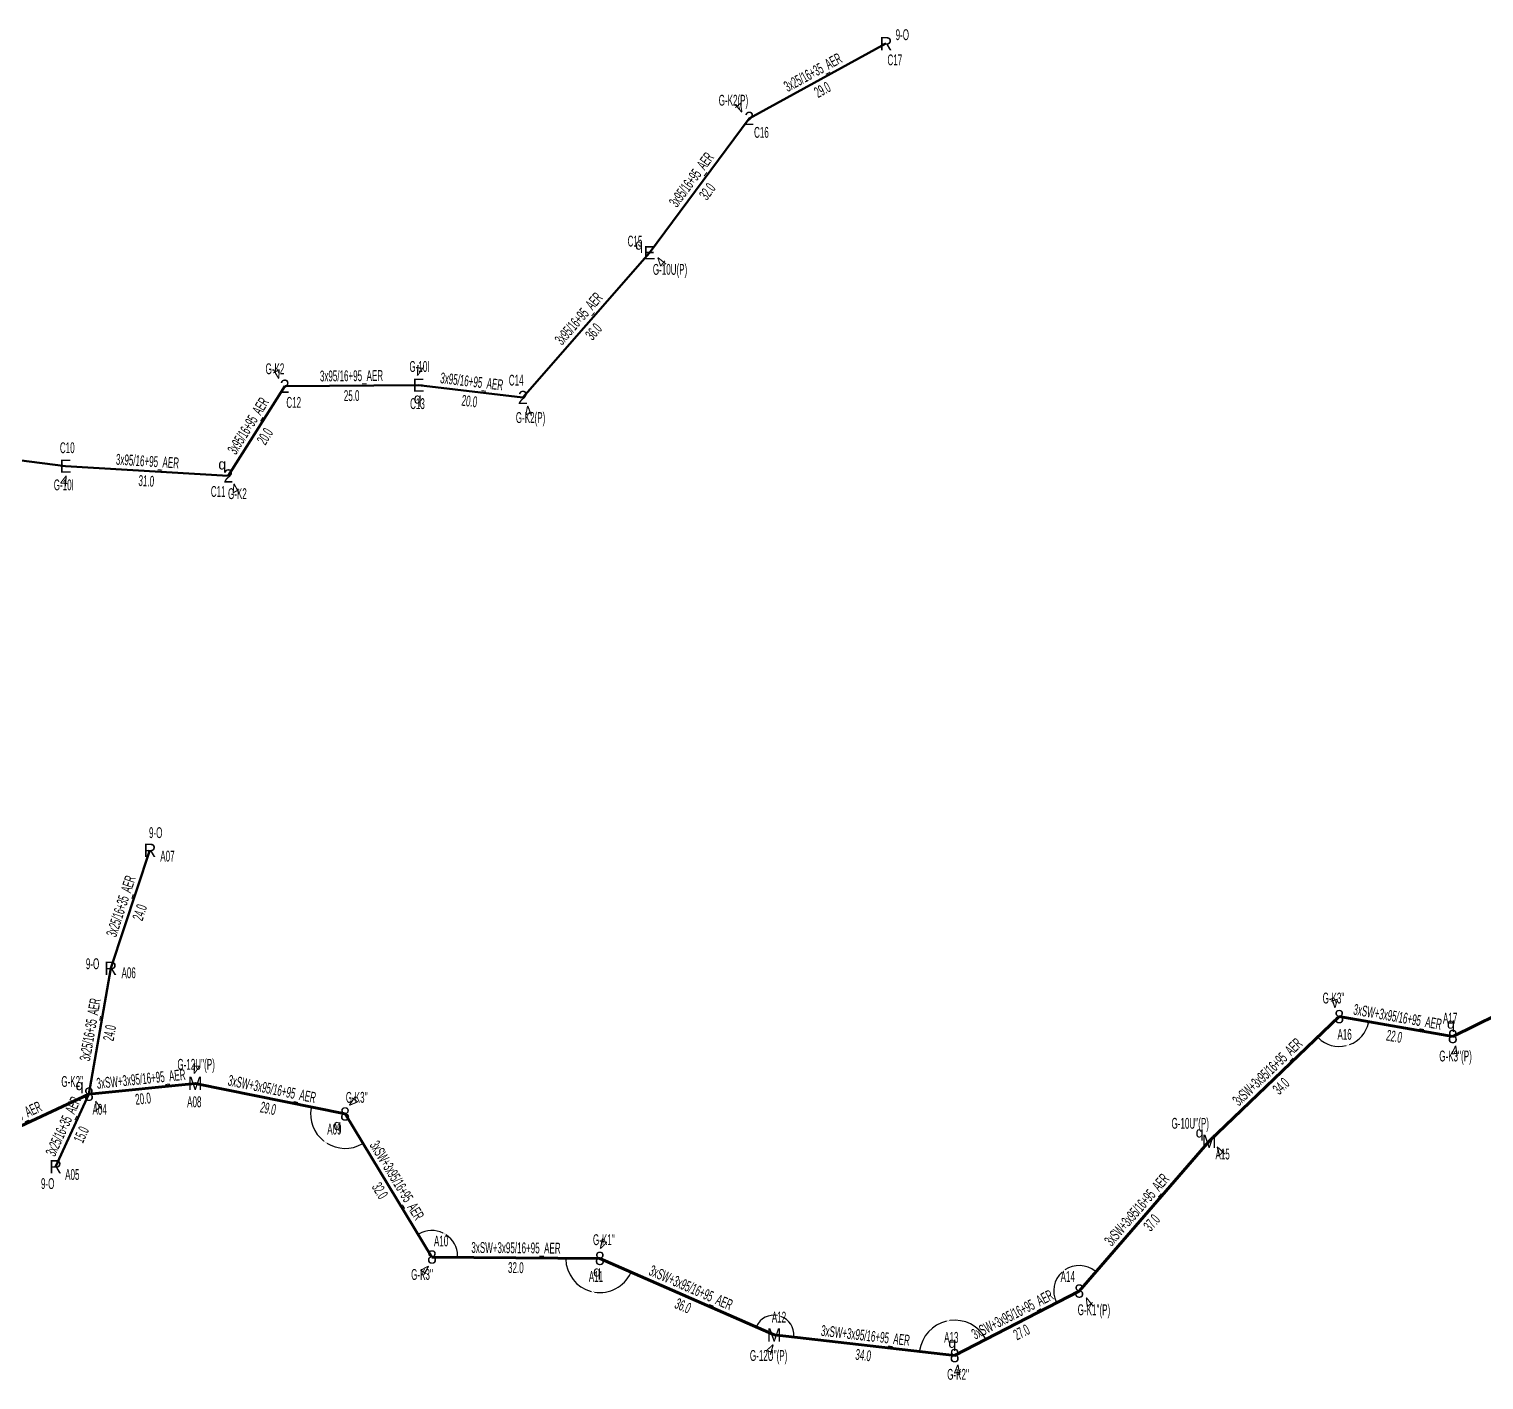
# Model space of a CAD drawing. Header units: millimetres. Extents: x 548672 to 552904, y 4175615 to 4179682.
# Drawn here: x 550408.4 to 550683.4, y 4176309 to 4176564.3 of the extents above; entities that cross this region are included whole.
import ezdxf
from ezdxf.enums import TextEntityAlignment as Align

# ---------------------------------------------------------------- set-up
doc = ezdxf.new("R2010")
doc.units = ezdxf.units.MM
for name, color, linetype, lineweight in [('ACI', 30, 'Continuous', 25), ('DIREK_AG_MEVCUT', 120, 'Continuous', 25), ('DIREK_AG_YENI', 108, 'Continuous', 25), ('DIREK_OG_YENI', 10, 'Continuous', 25), ('HAT_AG_HAVAI_YENI', 3, 'Continuous', 50), ('HAT_OG_HAVAI_YENI', 1, 'Continuous', 70)]:
    doc.layers.add(name, color=color, linetype=linetype, lineweight=lineweight)
doc.styles.add('Direk', font='B_CAD')
doc.styles.get("Standard").update_dxf_attribs({"font": 'Arial'})
doc.dimstyles.new('ISO-25', dxfattribs={"dimtxt": 0.18, "dimasz": 0.18, "dimexe": 0.18, "dimexo": 0.0625, "dimgap": 0.09, "dimtad": 0, "dimtih": 1, "dimtoh": 1, "dimdec": 4, "dimzin": 0, "dimdsep": 46, "dimtxsty": 'Standard', "dimcen": 0.09, "dimadec": 0, "dimazin": 0, "dimtfac": 1, "dimtdec": 4, "dimtofl": 0, "dimtmove": 0, "dimatfit": 3, "dimfxl": 1, "dimtolj": 1, "dimtzin": 0, "dimarcsym": 0})

# ---------------------------------------------------------------- blocks, each defined once
blk = doc.blocks.new('*D605')
at = {"layer": 'ACI', "color": 0, "lineweight": -2, "transparency": 16777216}
for start, end in [(290.271111, 348.250124), (225.628039, 283.607052)]:
    blk.add_arc((550656.035, 4176377.63), 5.637958, start, end, dxfattribs=at)
at = {"layer": 'ACI', "color": 0, "transparency": 16777216}
for points in [[(550661.584285, 4176376.476249), (550661.525355, 4176376.487528), (550661.588657, 4176376.658679)], [(550652.113618, 4176373.62101), (550652.07098, 4176373.578796), (550651.965658, 4176373.727817)]]:
    blk.add_solid(points, dxfattribs=at)
at = {"layer": 'Defpoints', "color": 0, "transparency": 16777216}
for p in [(550656.035, 4176377.63), (550656.035, 4176377.63), (550677.499, 4176373.876), (550655.631144, 4176372.006525), (550631.458488, 4176354.063035)]:
    blk.add_point(p, dxfattribs=at)
at = {"layer": 'ACI', "color": 0, "transparency": 16777216, "insert": (550657.677646, 4176372.236644), "char_height": 0.18, "attachment_point": 5, "rotation": 16.93908128}
blk.add_mtext('\\A1;126%%d', dxfattribs=at)
blk = doc.blocks.new('*D606')
at = {"layer": 'ACI', "color": 0, "lineweight": -2, "transparency": 16777216}
for start, end in [(103.241229, 171.948502), (28.913116, 97.620389)]:
    blk.add_arc((550583.345, 4176313.558), 6.683267, start, end, dxfattribs=at)
at = {"layer": 'ACI', "color": 0, "transparency": 16777216}
for points in [[(550589.16877, 4176316.775095), (550589.221677, 4176316.803394), (550589.280121, 4176316.630523)], [(550576.697855, 4176314.497881), (550576.757371, 4176314.490278), (550576.704804, 4176314.31553)]]:
    blk.add_solid(points, dxfattribs=at)
at = {"layer": 'Defpoints', "color": 0, "transparency": 16777216}
for p in [(550606.896, 4176325.75), (550579.53226, 4176319.046995), (550549.22667, 4176317.450304), (550583.345, 4176313.558), (550583.345, 4176313.558)]:
    blk.add_point(p, dxfattribs=at)
at = {"layer": 'ACI', "color": 0, "transparency": 16777216, "insert": (550582.135008, 4176320.130821), "char_height": 0.18, "attachment_point": 5, "rotation": 190.43080909}
blk.add_mtext('\\A1;146%%d', dxfattribs=at)
blk = doc.blocks.new('*D607')
at = {"layer": 'ACI', "color": 0, "lineweight": -2, "transparency": 16777216}
for start, end in [(170.031371, 231.9764), (237.749539, 299.694568)]:
    blk.add_arc((550468.116, 4176359.229), 6.5071, start, end, dxfattribs=at)
at = {"layer": 'ACI', "color": 0, "transparency": 16777216}
for points in [[(550461.736612, 4176360.349836), (550461.677667, 4176360.361039), (550461.740748, 4176360.532272)], [(550471.354684, 4176353.55057), (550471.324243, 4176353.602274), (550471.494577, 4176353.667744)]]:
    blk.add_solid(points, dxfattribs=at)
at = {"layer": 'Defpoints', "color": 0, "transparency": 16777216}
for p in [(550439.788, 4176365.02), (550468.116, 4176359.229), (550468.116, 4176359.229), (550462.641685, 4176355.711298), (550484.547, 4176332.183)]:
    blk.add_point(p, dxfattribs=at)
at = {"layer": 'ACI', "color": 0, "transparency": 16777216, "insert": (550464.370943, 4176353.907637), "char_height": 0.18, "attachment_point": 5, "rotation": 324.86296944}
blk.add_mtext('\\A1;133%%d', dxfattribs=at)
blk = doc.blocks.new('*D617')
at = {"layer": 'Defpoints', "color": 0, "transparency": 16777216}
for p in [(550631.458488, 4176354.063035), (550605.906907, 4176330.472946), (550606.896, 4176325.75), (550606.896, 4176325.75), (550583.345274, 4176313.558241)]:
    blk.add_point(p, dxfattribs=at)
at = {"layer": 'DIREK_OG_YENI', "color": 0, "lineweight": -2, "transparency": 16777216}
for start, end in [(51.194692, 124.319595), (132.107427, 205.232331)]:
    blk.add_arc((550606.896, 4176325.75), 4.825403, start, end, dxfattribs=at)
at = {"layer": 'DIREK_OG_YENI', "color": 0, "transparency": 16777216}
for points in [[(550609.900732, 4176329.487316), (550609.939198, 4176329.533364), (550610.058107, 4176329.394942)], [(550602.50411, 4176323.679687), (550602.557899, 4176323.706272), (550602.61076, 4176323.531614)]]:
    blk.add_solid(points, dxfattribs=at)
at = {"layer": 'DIREK_OG_YENI', "color": 0, "transparency": 16777216, "insert": (550603.911036, 4176329.541373), "char_height": 0.18, "attachment_point": 5, "rotation": 218.21351121}
blk.add_mtext('\\A1;158%%d', dxfattribs=at)
blk = doc.blocks.new('*D618')
at = {"layer": 'Defpoints', "color": 0, "transparency": 16777216}
for p in [(550516.28, 4176331.925), (550551.745312, 4176320.223622), (550549.22667, 4176317.450304), (550549.22667, 4176317.450304), (550583.345, 4176313.558)]:
    blk.add_point(p, dxfattribs=at)
at = {"layer": 'DIREK_OG_YENI', "color": 0, "lineweight": -2, "transparency": 16777216}
for start, end in [(79.905089, 153.529162), (356.244862, 69.868935)]:
    blk.add_arc((550549.22667, 4176317.450304), 3.746311, start, end, dxfattribs=at)
at = {"layer": 'DIREK_OG_YENI', "color": 0, "transparency": 16777216}
for points in [[(550545.845949, 4176319.132917), (550545.900286, 4176319.10747), (550545.796778, 4176318.957183)], [(550552.935059, 4176317.207632), (550552.994818, 4176317.202265), (550552.948838, 4176317.02567)]]:
    blk.add_solid(points, dxfattribs=at)
at = {"layer": 'DIREK_OG_YENI', "color": 0, "transparency": 16777216, "insert": (550550.203421, 4176321.067044), "char_height": 0.18, "attachment_point": 5, "rotation": 164.88701218}
blk.add_mtext('\\A1;163%%d', dxfattribs=at)
blk = doc.blocks.new('*D619')
at = {"layer": 'Defpoints', "color": 0, "transparency": 16777216}
for p in [(550468.116, 4176359.229), (550488.249268, 4176335.446268), (550484.498, 4176332.3), (550484.498, 4176332.3), (550516.28, 4176331.925)]:
    blk.add_point(p, dxfattribs=at)
at = {"layer": 'DIREK_OG_YENI', "color": 0, "lineweight": -2, "transparency": 16777216}
for start, end in [(64.156584, 119.207268), (1.430564, 56.481247)]:
    blk.add_arc((550484.498, 4176332.3), 4.89602, start, end, dxfattribs=at)
at = {"layer": 'DIREK_OG_YENI', "color": 0, "transparency": 16777216}
for points in [[(550482.093769, 4176336.599453), (550482.124005, 4176336.547628), (550481.953414, 4176336.482833)], [(550489.362494, 4176332.422034), (550489.422493, 4176332.422429), (550489.393679, 4176332.242235)]]:
    blk.add_solid(points, dxfattribs=at)
at = {"layer": 'DIREK_OG_YENI', "color": 0, "transparency": 16777216, "insert": (550486.922371, 4176336.553638), "char_height": 0.18, "attachment_point": 5, "rotation": 150.31891592}
blk.add_mtext('\\A1;122%%d', dxfattribs=at)
blk = doc.blocks.new('*D625')
at = {"layer": 'Defpoints', "color": 0, "transparency": 16777216}
for p in [(550484.547, 4176332.183), (550516.28, 4176331.925), (550516.28, 4176331.925), (550512.291842, 4176326.85996), (550549.227, 4176317.45)]:
    blk.add_point(p, dxfattribs=at)
at = {"layer": 'DIREK_OG_YENI', "color": 0, "lineweight": -2, "transparency": 16777216}
for start, end in [(181.133997, 254.994503), (260.821773, 334.682279)]:
    blk.add_arc((550516.28, 4176331.925), 6.446707, start, end, dxfattribs=at)
at = {"layer": 'DIREK_OG_YENI', "color": 0, "transparency": 16777216}
for points in [[(550509.864555, 4176331.79759), (550509.804556, 4176331.79724), (550509.833506, 4176331.977412)], [(550522.134798, 4176329.155697), (550522.080208, 4176329.180596), (550522.182198, 4176329.331917)]]:
    blk.add_solid(points, dxfattribs=at)
at = {"layer": 'DIREK_OG_YENI', "color": 0, "transparency": 16777216, "insert": (550514.929546, 4176325.621326), "char_height": 0.18, "attachment_point": 5, "rotation": 347.90813816}
blk.add_mtext('\\A1;157%%d', dxfattribs=at)

msp = doc.modelspace()

# ---------------------------------------------------------------- linework, layer by layer
at = {"layer": 'HAT_AG_HAVAI_YENI'}
for p, q in [((550570.360308, 4176561.563371), (550544.521, 4176547.433)), ((550525.644, 4176522.039), (550544.521, 4176547.433)), ((550501.719, 4176494.681), (550525.644, 4176522.039)), ((550446.047, 4176479.841), (550456.707, 4176496.799)), ((550456.707, 4176496.799), (550481.991, 4176497.006)), ((550481.991, 4176497.006), (550501.719, 4176494.681)), ((550383.534, 4176485.693), (550415.286, 4176481.69)), ((550415.286, 4176481.69), (550446.047, 4176479.841)), ((550423.82, 4176386.77), (550431.22, 4176409.08)), ((550423.82, 4176386.77), (550419.695, 4176362.961)), ((550413.38, 4176349.26), (550419.695, 4176362.961))]:
    msp.add_line(p, q, dxfattribs=at)
at = {"layer": 'HAT_OG_HAVAI_YENI'}
for p, q in [((550677.499, 4176373.876), (550707.21, 4176388.537)), ((550631.458, 4176354.063), (550656.035, 4176377.63)), ((550656.035, 4176377.63), (550677.499, 4176373.876)), ((550387.737, 4176348.106), (550419.695, 4176362.961)), ((550419.695, 4176362.961), (550439.788, 4176365.02)), ((550439.788, 4176365.02), (550468.116, 4176359.229)), ((550468.116, 4176359.229), (550484.547, 4176332.183)), ((550606.896, 4176325.75), (550631.458, 4176354.063)), ((550484.547, 4176332.183), (550516.28, 4176331.925)), ((550516.28, 4176331.925), (550549.227, 4176317.45)), ((550583.345, 4176313.558), (550606.896, 4176325.75)), ((550549.227, 4176317.45), (550583.345, 4176313.558))]:
    msp.add_line(p, q, dxfattribs=at)

# ---------------------------------------------------------------- texts
at = {"layer": 'DIREK_AG_MEVCUT', "linetype": 'ByBlock', "width": 0.53}
for s, p in [('9-O', (550573.457261, 4176563.256957)), ('C17', (550572.039605, 4176558.492547)), ('9-O', (550432.325246, 4176412.412168)), ('A07', (550434.542026, 4176407.978118)), ('9-O', (550420.393363, 4176387.630054)), ('A06', (550427.214706, 4176385.917961)), ('A05', (550416.558611, 4176347.79493)), ('9-O', (550411.908982, 4176346.068485))]:
    msp.add_text(s, height=2.05, dxfattribs=at).set_placement(p, align=Align.MIDDLE_CENTER)
at = {"layer": 'DIREK_AG_MEVCUT', "linetype": 'ByBlock', "style": 'Direk'}
for p in [(550570.360308, 4176561.563371), (550431.22, 4176409.08), (550423.82, 4176386.77), (550413.38, 4176349.26)]:
    msp.add_text('R', height=2.5, dxfattribs=at).set_placement(p, align=Align.MIDDLE_CENTER)
at = {"layer": 'DIREK_AG_YENI', "width": 0.53}
for s, p in [('G-K2(P)', (550541.532248, 4176550.86835)), ('C16', (550546.818278, 4176544.792448)), ('C15', (550522.920072, 4176524.236776)), ('G-10U(P)', (550529.546402, 4176518.890383)), ('G-K2', (550454.863894, 4176500.102595)), ('G-10I', (550482.183527, 4176500.531065)), ('C14', (550500.461624, 4176497.947344)), ('C12', (550458.412245, 4176493.742509)), ('C13', (550481.800126, 4176493.511209)), ('G-K2(P)', (550503.183523, 4176490.87654)), ('C10', (550415.610065, 4176485.174965)), ('G-10I', (550414.957169, 4176478.153781)), ('C11', (550444.134704, 4176476.909597)), ('G-K2', (550447.768383, 4176476.491998))]:
    msp.add_text(s, height=2.05, dxfattribs=at).set_placement(p, align=Align.MIDDLE_CENTER)
at = {"layer": 'DIREK_AG_YENI', "color": 32, "style": 'Direk'}
for rotation, p in [(221.023243, (550542.683178, 4176549.545441)), (411.101995, (550527.823142, 4176520.280779)), (176.873803, (550482.143699, 4176499.801833)), (209.157557, (550455.342804, 4176499.244193)), (381.054166, (550502.724901, 4176492.067925)), (354.687377, (550415.026748, 4176478.902028)), (387.203108, (550447.327009, 4176477.350704))]:
    msp.add_text('4', height=2, rotation=rotation, dxfattribs=at).set_placement(p, align=Align.MIDDLE_CENTER)
at = {"layer": 'DIREK_AG_YENI', "style": 'Direk'}
for s, p in [('2', (550544.521, 4176547.433)), ('E', (550525.644, 4176522.039)), ('2', (550456.707, 4176496.799)), ('E', (550481.991, 4176497.006)), ('2', (550501.719, 4176494.681)), ('E', (550415.286, 4176481.69)), ('2', (550446.047, 4176479.841))]:
    msp.add_text(s, height=2.5, dxfattribs=at).set_placement(p, align=Align.MIDDLE_CENTER)
at = {"layer": 'DIREK_AG_YENI', "color": 4, "style": 'Direk'}
for p in [(550523.698337, 4176523.60884), (550481.854662, 4176494.50972), (550444.904135, 4176482.064479)]:
    msp.add_text('q', height=2, dxfattribs=at).set_placement(p, align=Align.MIDDLE_CENTER)
at = {"layer": 'DIREK_OG_YENI', "width": 0.53}
for s, p in [("G-K3''", (550654.965432, 4176381.141806)), ('A17', (550677.001502, 4176377.340462)), ('A16', (550657.054726, 4176374.281843)), ("G-K3''(P)", (550678.028967, 4176370.185432)), ("G-12U''(P)", (550439.967029, 4176368.614475)), ("G-K2''", (550416.546315, 4176365.372655)), ('A08', (550439.613892, 4176361.524333)), ("G-K3''", (550470.32486, 4176362.367577)), ('A04', (550421.730075, 4176360.113462)), ('A09', (550466.101631, 4176356.366777)), ("G-10U''(P)", (550627.878297, 4176357.468571)), ('A15', (550633.993781, 4176351.650571)), ('A10', (550486.275432, 4176335.226439)), ("G-K1''", (550517.038945, 4176335.467615)), ("G-K3''", (550482.675373, 4176328.887422)), ('A11', (550515.546821, 4176328.502654)), ('A14', (550604.730905, 4176328.499975)), ('A12', (550550.139526, 4176320.828949)), ("G-K1''(P)", (550609.676044, 4176322.218954)), ('A13', (550582.711319, 4176317.000157)), ("G-12U''(P)", (550548.179287, 4176313.570473)), ("G-K2''", (550583.997928, 4176310.011292))]:
    msp.add_text(s, height=2.05, dxfattribs=at).set_placement(p, align=Align.MIDDLE_CENTER)
at = {"layer": 'DIREK_OG_YENI', "color": 32, "style": 'Direk'}
for rotation, p in [(196.938818, (550655.219219, 4176380.308526)), (368.171827, (550677.896998, 4176371.104431)), (177.148638, (550439.927286, 4176367.816533)), (395.55259, (550421.32306, 4176360.68297)), (144.862969, (550469.727495, 4176361.518778)), (406.428, (550633.486625, 4176352.133056)), (167.908138, (550516.866543, 4176334.662876)), (330.406858, (550483.164254, 4176329.748249)), (398.213871, (550608.628076, 4176323.55002)), (344.887117, (550548.49698, 4176314.746841)), (370.43103, (550583.851945, 4176310.804274))]:
    msp.add_text('4', height=2, rotation=rotation, dxfattribs=at).set_placement(p, align=Align.MIDDLE_CENTER)
at = {"layer": 'DIREK_OG_YENI', "style": 'Direk'}
for s, p in [('8', (550656.035, 4176377.63)), ('8', (550677.499, 4176373.876)), ('M', (550439.788, 4176365.02)), ('8', (550419.695, 4176362.961)), ('8', (550468.116, 4176359.229)), ('M', (550631.458, 4176354.063)), ('8', (550484.547, 4176332.183)), ('8', (550516.28, 4176331.925)), ('8', (550606.896, 4176325.75)), ('M', (550549.227, 4176317.45)), ('8', (550583.345, 4176313.558))]:
    msp.add_text(s, height=2.5, dxfattribs=at).set_placement(p, align=Align.MIDDLE_CENTER)
at = {"layer": 'DIREK_OG_YENI', "color": 4, "style": 'Direk'}
for p in [(550677.143644, 4176376.350616), (550417.927233, 4176364.728767), (550466.677165, 4176357.184555), (550629.646728, 4176355.786164), (550515.756301, 4176329.480467), (550582.892371, 4176316.016684)]:
    msp.add_text('q', height=2, dxfattribs=at).set_placement(p, align=Align.MIDDLE_CENTER)
at = {"layer": 'HAT_AG_HAVAI_YENI', "lineweight": 30, "width": 0.53}
for s, rotation, p in [('3x25/16+35_AER', 388.672292, (550557.032825, 4176555.243957, 275272.2605)), ('3x95/16+95_AER', 53.374195, (550534.400333, 4176535.243098, 275272.2605)), ('3x95/16+95_AER', 48.829795, (550513.041656, 4176508.919553, 275262.822)), ('3x95/16+95_AER', 0.468984, (550469.342216, 4176497.752454, 275240.995674)), ('3x95/16+95_AER', 353.27852, (550491.95466, 4176496.68764, 275250.8595)), ('3x95/16+95_AER', 57.846473, (550450.65761, 4176488.772604, 275228.3535)), ('3x95/16+95_AER', 356.561127, (550430.717727, 4176481.614213, 275223.023741)), ('3x25/16+35_AER', 71.649842, (550426.713222, 4176398.1926, 275215.61)), ('3x25/16+35_AER', 440.170859, (550420.919977, 4176375.010604, 275209.8475)), ('3x25/16+35_AER', 65.254303, (550415.765552, 4176356.466303, 275209.8475))]:
    msp.add_text(s, height=2.05, rotation=rotation, dxfattribs=at).set_placement(p, align=Align.CENTER)
for s, rotation, p in [('29.0', 388.672292, (550557.848483, 4176553.752414, 275272.2605)), ('32.0', 53.374195, (550535.764667, 4176534.228902, 275272.2605)), ('36.0', 48.829795, (550514.321344, 4176507.800447, 275262.822)), ('25.0', 0.468984, (550469.356131, 4176496.052511, 275240.995674)), ('20.0', 353.27852, (550491.755687, 4176494.999325, 275250.8595)), ('20.0', 57.846473, (550452.096873, 4176487.867882, 275228.3535)), ('31.0', 356.561127, (550430.615755, 4176479.917274, 275223.023741)), ('24.0', 71.649842, (550428.326778, 4176397.6574, 275215.61)), ('24.0', 440.170859, (550422.595023, 4176374.720396, 275209.8475)), ('15.0', 65.254303, (550417.309448, 4176355.754697, 275209.8475))]:
    msp.add_text(s, height=2.05, rotation=rotation, dxfattribs=at).set_placement(p, align=Align.TOP_CENTER)
at = {"layer": 'HAT_OG_HAVAI_YENI', "lineweight": 30, "width": 0.53}
for rotation, p in [(350.079453, (550666.91344, 4176376.59029, 275338.7495)), (43.79871, (550643.158436, 4176366.460027, 275328.0175)), (5.850876, (550429.654851, 4176364.836072, 275219.894)), (348.446399, (550454.122242, 4176362.957277, 275234.058)), (24.930364, (550403.357711, 4176356.304298, 275209.8475)), (301.279539, (550477.057948, 4176346.147332, 275242.2735)), (49.057287, (550618.535184, 4176340.463526, 275315.729244)), (359.534176, (550500.420411, 4176332.903972, 275258.14)), (336.282332, (550533.095231, 4176325.46586, 275274.613335)), (27.369926, (550594.729726, 4176320.408848, 275303.448)), (353.491692, (550566.38218, 4176316.348674, 275291.6725))]:
    msp.add_text('3xSW+3x95/16+95_AER', height=2.05, rotation=rotation, dxfattribs=at).set_placement(p, align=Align.CENTER)
for s, rotation, p in [('22.0', 350.079453, (550666.62056, 4176374.91571, 275338.7495)), ('34.0', 43.79871, (550644.335052, 4176365.233008, 275328.0175)), ('20.0', 5.850876, (550429.828149, 4176363.144928, 275219.894)), ('29.0', 348.446399, (550453.781758, 4176361.291723, 275234.058)), ('32.0', 301.279539, (550475.605052, 4176345.264668, 275242.2735)), ('37.0', 49.057287, (550619.819304, 4176339.349509, 275315.729244)), ('32.0', 359.534176, (550500.406589, 4176331.204028, 275258.14)), ('36.0', 336.282332, (550532.41144, 4176323.909444, 275274.613335)), ('27.0', 27.369926, (550595.511274, 4176318.899152, 275303.448)), ('34.0', 353.491692, (550566.18949, 4176314.65963, 275291.6725))]:
    msp.add_text(s, height=2.05, rotation=rotation, dxfattribs=at).set_placement(p, align=Align.TOP_CENTER)

# ---------------------------------------------------------------- dimensions: what is measured, and where the dimension line sits
at = {"layer": 'ACI'}
for base, line1, line2, picture, middle, turn in [((550655.631144, 4176372.006525), ((550631.458488, 4176354.063035), (550656.035, 4176377.63)), ((550656.035, 4176377.63), (550677.499, 4176373.876)), '*D605', (550657.677646, 4176372.236644), 16.939081), ((550462.641685, 4176355.711298), ((550439.788, 4176365.02), (550468.116, 4176359.229)), ((550468.116, 4176359.229), (550484.547, 4176332.183)), '*D607', (550464.370943, 4176353.907637), 324.862969), ((550579.53226, 4176319.046995), ((550549.22667, 4176317.450304), (550583.345, 4176313.558)), ((550583.345, 4176313.558), (550606.896, 4176325.75)), '*D606', (550582.135008, 4176320.130821), 190.430809)]:
    dim = msp.add_angular_dim_2l(base=base, line1=line1, line2=line2, dimstyle='ISO-25', dxfattribs=at)
    dim.commit()
    dim.dimension.update_dxf_attribs({"geometry": picture, "text_midpoint": middle, "dimtype": 162, "text_rotation": turn})
at = {"layer": 'DIREK_OG_YENI'}
for base, line1, line2, picture, middle, turn in [((550488.249268, 4176335.446268), ((550468.116, 4176359.229), (550484.498, 4176332.3)), ((550484.498, 4176332.3), (550516.28, 4176331.925)), '*D619', (550486.922371, 4176336.553638), 150.318916), ((550605.906907, 4176330.472946), ((550583.345274, 4176313.558241), (550606.896, 4176325.75)), ((550606.896, 4176325.75), (550631.458488, 4176354.063035)), '*D617', (550603.911036, 4176329.541373), 218.213511), ((550512.291842, 4176326.85996), ((550484.547, 4176332.183), (550516.28, 4176331.925)), ((550516.28, 4176331.925), (550549.227, 4176317.45)), '*D625', (550514.929546, 4176325.621326), 347.908138), ((550551.745312, 4176320.223622), ((550516.28, 4176331.925), (550549.22667, 4176317.450304)), ((550549.22667, 4176317.450304), (550583.345, 4176313.558)), '*D618', (550550.203421, 4176321.067044), 164.887012)]:
    dim = msp.add_angular_dim_2l(base=base, line1=line1, line2=line2, dimstyle='ISO-25', dxfattribs=at)
    dim.commit()
    dim.dimension.update_dxf_attribs({"geometry": picture, "text_midpoint": middle, "dimtype": 162, "text_rotation": turn})

doc.saveas('drawing.dxf')
